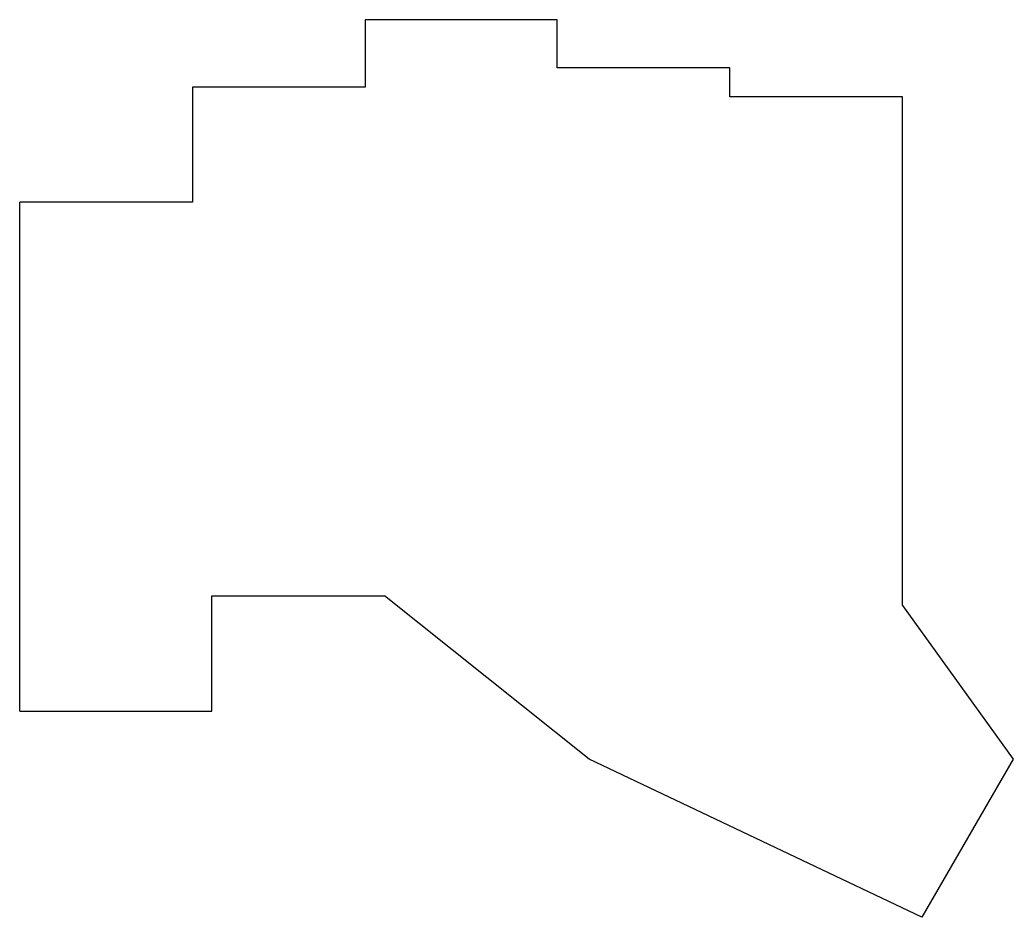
# Model space of a CAD drawing. Header units: millimetres. Extents: x -10 to 94, y -31 to 62.
import ezdxf

# ---------------------------------------------------------------- set-up
doc = ezdxf.new("R2010")
doc.units = ezdxf.units.MM

msp = doc.modelspace()

# ---------------------------------------------------------------- linework, layer by layer
for p, q in [((46, 62.5), (26, 62.5)), ((26, 62.5), (26, 55.5)), ((46, 57.5), (46, 62.5)), ((64, 57.5), (46, 57.5)), ((64, 54.5), (64, 57.5)), ((26, 55.5), (8, 55.5)), ((8, 55.5), (8, 43.5)), ((82, 54.5), (64, 54.5)), ((82, 1.5), (82, 54.5)), ((-10, -9.5), (-10, 43.5)), ((8, 43.5), (-10, 43.5)), ((10, -9.5), (10, 2.5)), ((10, 2.5), (28, 2.5)), ((49.35, -14.51), (28, 2.5)), ((82, 1.5), (93.52, -14.49)), ((-10, -9.5), (10, -9.5)), ((93.52, -14.49), (84.02, -30.95)), ((84.02, -30.95), (49.35, -14.51))]:
    msp.add_line(p, q)

doc.saveas('drawing.dxf')
